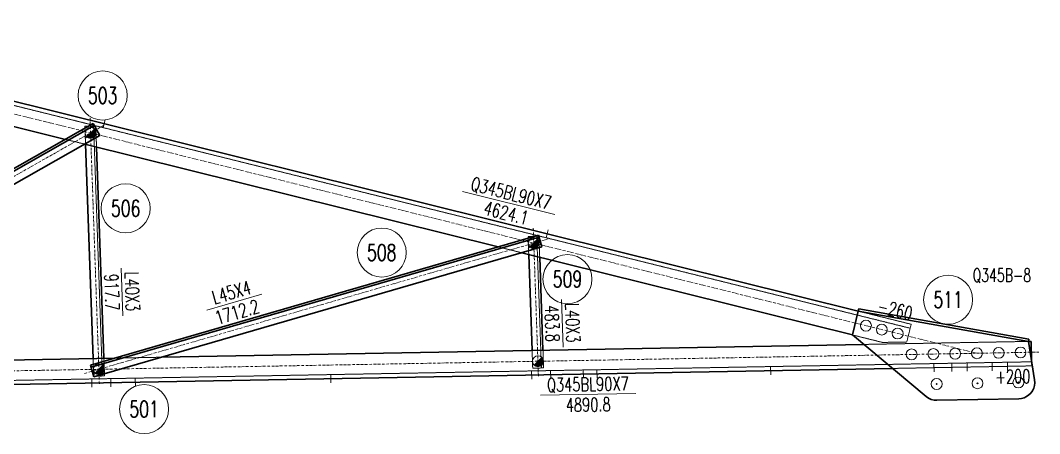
# Model space of a CAD drawing. Extents: x 4047 to 43290, y -150151 to -101862.
# Drawn here: x 18324 to 22066, y -132148 to -130632 of the extents above; entities that cross this region are included whole.
import ezdxf
from ezdxf.enums import TextEntityAlignment as Align

# ---------------------------------------------------------------- set-up
doc = ezdxf.new("R2010")
doc.units = 0
doc.header["$MEASUREMENT"] = 0
doc.linetypes.add('Dash', pattern=[2.75, 2, -0.75])
doc.linetypes.add('DashDot', pattern=[15.6, 9, -3, 0.6, -3])
doc.layers.get('0').update_dxf_attribs({"linetype": 'CONTINUOUS', "lineweight": 25})
doc.styles.get("Standard").update_dxf_attribs({"font": 'simplex.shx', "width": 0.7, "height": 3, "bigfont": 'gbhzfs.shx'})

# ---------------------------------------------------------------- blocks, each defined once
blk = doc.blocks.new('DefaultBolt')
at = {"color": 3, "linetype": 'Continuous', "lineweight": 13}
for p, q in [((-0.1, -0.1), (0.1, 0.1)), ((0.1, -0.1), (-0.1, 0.1))]:
    blk.add_line(p, q, dxfattribs=at)
blk.add_circle((0, 0), 1, dxfattribs=at)
blk = doc.blocks.new('M16X50S')
at = {"color": 3, "linetype": 'Continuous', "lineweight": 13}
blk.add_line((-1, -1), (1, 1), dxfattribs=at)
blk.add_circle((0, 0), 1, dxfattribs=at)
for radius in [0.9, 0.8, 0.7, 0.6, 0.5, 0.4, 0.3, 0.2, 0.1]:
    blk.add_arc((0, 0), radius, 225, 45, dxfattribs=at)
blk = doc.blocks.new('M20X45S')
at = {"color": 3, "linetype": 'Continuous', "lineweight": 13}
blk.add_circle((0, 0), 1, dxfattribs=at)
blk = doc.blocks.new('M16X40S')
at = {"color": 3, "linetype": 'Continuous', "lineweight": 13}
blk.add_line((-0.707, -0.707), (0.707, 0.707), dxfattribs=at)
blk.add_circle((0, 0), 1, dxfattribs=at)
for radius in [0.9, 0.8, 0.7, 0.6, 0.5, 0.4, 0.3, 0.2, 0.1]:
    blk.add_arc((0, 0), radius, 225, 45, dxfattribs=at)

msp = doc.modelspace()

# ---------------------------------------------------------------- linework, layer by layer
at = {"color": 2, "linetype": 'DashDot', "lineweight": 15}
for p, q in [((16955.01081, -130640.32231), (21835.71852, -131852.86566)), ((18629.75763, -131017.37542), (17000.70901, -131941.06001)), ((18579.98298, -130989.54053), (18614.28389, -131966.62189)), ((20206.88554, -131393.72174), (20225.96571, -131937.22691)), ((20261.63958, -131433.36578), (18559.53065, -131926.97452)), ((17000.67253, -131941.05082), (22065.67971, -131848.67139))]:
    msp.add_line(p, q, dxfattribs=at)
at = {"color": 1, "linetype": 'Dash', "lineweight": 20}
for p, q in [((17102.9663, -130646.16783), (21590.62209, -131761.06294)), ((18561.04781, -131020.22374), (18601.02319, -131018.82039)), ((18563.36617, -131086.26355), (18561.04781, -131020.22374)), ((18593.02811, -131019.10106), (18625.22399, -131936.21935)), ((18601.02319, -131018.82039), (18603.74296, -131096.2946)), ((18560.29485, -131085.50052), (18489.80787, -131067.98902)), ((20187.95038, -131424.40495), (20227.92575, -131423.00159)), ((20190.26876, -131490.44467), (20187.95038, -131424.40495)), ((20219.93068, -131423.28226), (20236.9058, -131906.82437)), ((20227.92575, -131423.00159), (20230.64554, -131500.47572)), ((20165.24238, -131484.22722), (20078.22335, -131462.60856)), ((21400.13904, -131698.28413), (21594.23869, -131746.50546)), ((21594.23869, -131746.50546), (21578.08454, -131811.52887)), ((21489.0762, -131813.11515), (21378.43936, -131785.62898)), ((22024.95686, -131809.40747), (21420.15541, -131820.4383)), ((20204.9255, -131907.94706), (20202.633, -131842.6444)), ((20242.63203, -131841.91486), (20244.90088, -131906.5437)), ((21578.08454, -131811.52887), (21489.0762, -131813.11515)), ((17146.28667, -131973.40082), (22036.32295, -131884.21264)), ((18593.24369, -131937.34204), (18590.95121, -131872.03947)), ((18630.95024, -131871.30993), (18633.21906, -131935.93868)), ((18843.85695, -131867.42678), (18671.44708, -131870.57132)), ((22036.59649, -131899.21015), (22036.28564, -131882.16698)), ((20244.90088, -131906.5437), (20204.9255, -131907.94706)), ((21525.72332, -131908.52784), (22036.59649, -131899.21015)), ((18633.21906, -131935.93868), (18593.24369, -131937.34204))]:
    msp.add_line(p, q, dxfattribs=at)
at = {"color": 7, "linetype": 'Continuous', "lineweight": 30}
for p, q in [((18595.27585, -131017.38429), (17140.20614, -131842.42134)), ((20228.64884, -131427.31502), (18584.16569, -131904.21238))]:
    msp.add_line(p, q, dxfattribs=at)
at = {"color": 7, "linetype": 'Continuous', "lineweight": 13}
for p, q in [((19946.59918, -131259.89268), (20286.27369, -131344.28005)), ((18694.37109, -131540.15516), (18700.51077, -131715.04743)), ((19210.05444, -131636.28603), (19008.36423, -131694.77585)), ((20311.12647, -131655.28555), (20317.26619, -131830.17781)), ((20232.98117, -132007.11832), (20582.92297, -132000.73582))]:
    msp.add_line(p, q, dxfattribs=at)
at = {"color": 7, "linetype": 'Continuous', "lineweight": 30}
for points in [[(17106.58291, -130631.61035), (21400.13904, -131698.28413)], [(18489.80787, -131067.98902), (17101.38177, -130723.05404)], [(18591.32999, -131010.4251), (17136.26028, -131835.46216)], [(18615.9916, -131053.91999), (18591.32999, -131010.4251)], [(17160.92189, -131878.95704), (18615.9916, -131053.91999)], [(20078.22335, -131462.60856), (18560.29485, -131085.50052)], [(18590.95121, -131872.03947), (18563.36617, -131086.26355)], [(18603.74296, -131096.2946), (18630.95024, -131871.30993)], [(20226.42066, -131419.63159), (18581.93751, -131896.52895)], [(20238.95419, -131462.85092), (20226.42066, -131419.63159)], [(18594.47104, -131939.74828), (20238.95419, -131462.85092)], [(21378.43936, -131785.62898), (20165.24238, -131484.22722)], [(20202.633, -131842.6444), (20190.26876, -131490.44467)], [(20230.64554, -131500.47572), (20242.63203, -131841.91486)], [(21400.13897, -131698.28412), (21378.43936, -131785.62898)], [(21401.53978, -131690.40771), (21400.13897, -131698.28412)], [(21400.13897, -131698.28412), (22024.95686, -131809.40747)], [(22024.95686, -131809.40747), (21400.13897, -131698.28412)], [(22026.35767, -131801.53107), (21401.53978, -131690.40771)], [(21378.43936, -131785.62898), (21649.30775, -132011.65099)], [(22024.95686, -131809.40747), (22026.35767, -131801.53107)], [(22034.95527, -131809.22512), (22024.95686, -131809.40747)], [(22046.98454, -131950.88108), (22024.95686, -131809.40747)], [(22036.28564, -131882.16698), (22034.95527, -131809.22512)], [(21420.15541, -131820.4383), (18843.85695, -131867.42678)], [(18671.44708, -131870.57132), (17144.91899, -131898.4133)], [(17146.5602, -131988.39833), (21525.72332, -131908.52784)], [(18581.93751, -131896.52895), (18594.47104, -131939.74828)], [(22047.69096, -131961.08635), (22046.98454, -131950.88108)], [(22033.62614, -131998.72136), (22039.51736, -131990.35834)], [(22039.51736, -131990.35834), (22043.9023, -131981.1161)], [(22043.9023, -131981.1161), (22046.65349, -131971.26331)], [(22046.65349, -131971.26331), (22047.69096, -131961.08635)], [(21649.30775, -132011.65099), (21658.09324, -132017.74157)], [(21658.09324, -132017.74157), (21667.82012, -132022.1764)], [(21667.82012, -132022.1764), (21678.17963, -132024.81469)], [(21678.17963, -132024.81469), (21688.8429, -132025.5727)], [(21688.8429, -132025.5727), (21988.79301, -132020.10198)], [(21988.79301, -132020.10198), (21998.96787, -132019.0442)], [(21998.96787, -132019.0442), (22008.81516, -132016.27335)], [(22008.81516, -132016.27335), (22018.04863, -132011.86997)], [(22018.04863, -132011.86997), (22026.39987, -132005.96207)], [(22026.39987, -132005.96207), (22033.62614, -131998.72136)]]:
    msp.add_lwpolyline(points, dxfattribs=at)
at = {"color": 3, "linetype": 'Continuous', "lineweight": 20}
for points in [[(18635.19973, -130995.91778), (18627.96652, -131025.03274)], [(20262.10246, -131400.09893), (20254.86926, -131429.21389)], [(20201.14089, -131947.68907), (20200.59382, -131917.69406)], [(20271.12925, -131946.41257), (20270.58218, -131916.41756)], [(20391.1093, -131944.22428), (20390.56222, -131914.22927)], [(20441.10098, -131943.3125), (20440.55391, -131913.31749)], [(21078.44875, -131931.68807), (21077.90168, -131901.69306)], [(21678.46596, -131920.7445), (21677.91889, -131890.74949)], [(21743.45516, -131919.55918), (21742.90808, -131889.56417)], [(21799.73103, -131918.53278), (21799.18396, -131888.53776)], [(21891.81883, -131916.85321), (21891.27176, -131886.8582)], [(21948.09471, -131915.82681), (21947.54764, -131885.8318)], [(18586.50184, -131977.13808), (18585.95477, -131947.14307)], [(18656.4902, -131975.86158), (18655.94313, -131945.86657)], [(18746.47524, -131974.22036), (18745.92816, -131944.22535)], [(19463.80971, -131961.13708), (19463.26264, -131931.14206)]]:
    msp.add_lwpolyline(points, dxfattribs=at)
at = {"color": 7, "linetype": 'Continuous', "lineweight": 13}
for centre in [(18626.33774, -130907.16269), (18710.6942, -131321.05318), (19650.68584, -131483.51485), (20332.52318, -131580.70896), (21729.88296, -131656.37531), (18778.37763, -132057.65247)]:
    msp.add_circle(centre, 90, dxfattribs=at)

# ---------------------------------------------------------------- block references
at = {"color": 3, "linetype": 'Continuous', "lineweight": 13, "xscale": 20, "yscale": 20, "zscale": 20}
for name, p in [('M16X50S', (18581.91391, -131044.50356)), ('M16X50S', (20208.81595, -131448.68454)), ('M20X45S', (21428.10911, -131751.60082)), ('M20X45S', (21486.33903, -131766.06722)), ('M20X45S', (21544.56894, -131780.53363)), ('M20X45S', (21595.75779, -131857.24218)), ('M20X45S', (21675.74449, -131855.78333)), ('M20X45S', (21755.73119, -131854.32447)), ('M20X45S', (21835.71788, -131852.86561)), ('M20X45S', (21915.70458, -131851.40675)), ('M20X45S', (21995.69128, -131849.94789)), ('M16X40S', (20224.03608, -131882.26068)), ('M16X50S', (18612.35428, -131911.65575)), ('DefaultBolt', (21687.74876, -131965.58268)), ('DefaultBolt', (21837.72381, -131962.84732)), ('DefaultBolt', (21987.69887, -131960.11196))]:
    msp.add_blockref(name, p, dxfattribs=at)

# ---------------------------------------------------------------- texts
at = {"color": 7, "linetype": 'Continuous', "lineweight": 13, "width": 0.7}
for s, p in [('503', (18626.33774, -130907.16269)), ('506', (18710.6942, -131321.05318)), ('508', (19650.68584, -131483.51485)), ('509', (20332.52318, -131580.70896)), ('511', (21729.88296, -131656.37531)), ('501', (18778.37763, -132057.65247))]:
    msp.add_text(s, height=60, dxfattribs=at).set_placement(p, align=Align.MIDDLE_CENTER)
for s, rotation, p in [('Q345BL90X7', 346.04812863, (20125.47794, -131265.69267)), ('4624.1', 346.04812863, (20107.39493, -131338.48006)), ('917.7', 272.0105701, (18659.96402, -131628.91694)), ('L40X3', 272.0105701, (18734.91785, -131626.28565)), ('L45X4', 16.1720705, (19098.76473, -131629.51483)), ('1712.2', 16.1720705, (19119.65395, -131701.54705)), ('483.8', 272.01058733, (20276.71942, -131744.04734)), ('L40X3', 272.01058733, (20351.67324, -131741.41602)), ('-260', 346.04812863, (21535.34529, -131693.23429)), ('+200', 1.04488791, (21967.29197, -131937.98042)), ('Q345BL90X7', 1.04488791, (20407.26823, -131966.43331)), ('4890.8', 1.04488791, (20408.63591, -132041.42084))]:
    msp.add_text(s, height=50, rotation=rotation, dxfattribs=at).set_placement(p, align=Align.MIDDLE_CENTER)
msp.add_text('Q345B-8', height=48, dxfattribs=at).set_placement((21819.88296, -131566.37531), align=Align.MIDDLE_LEFT)

doc.saveas('drawing.dxf')
